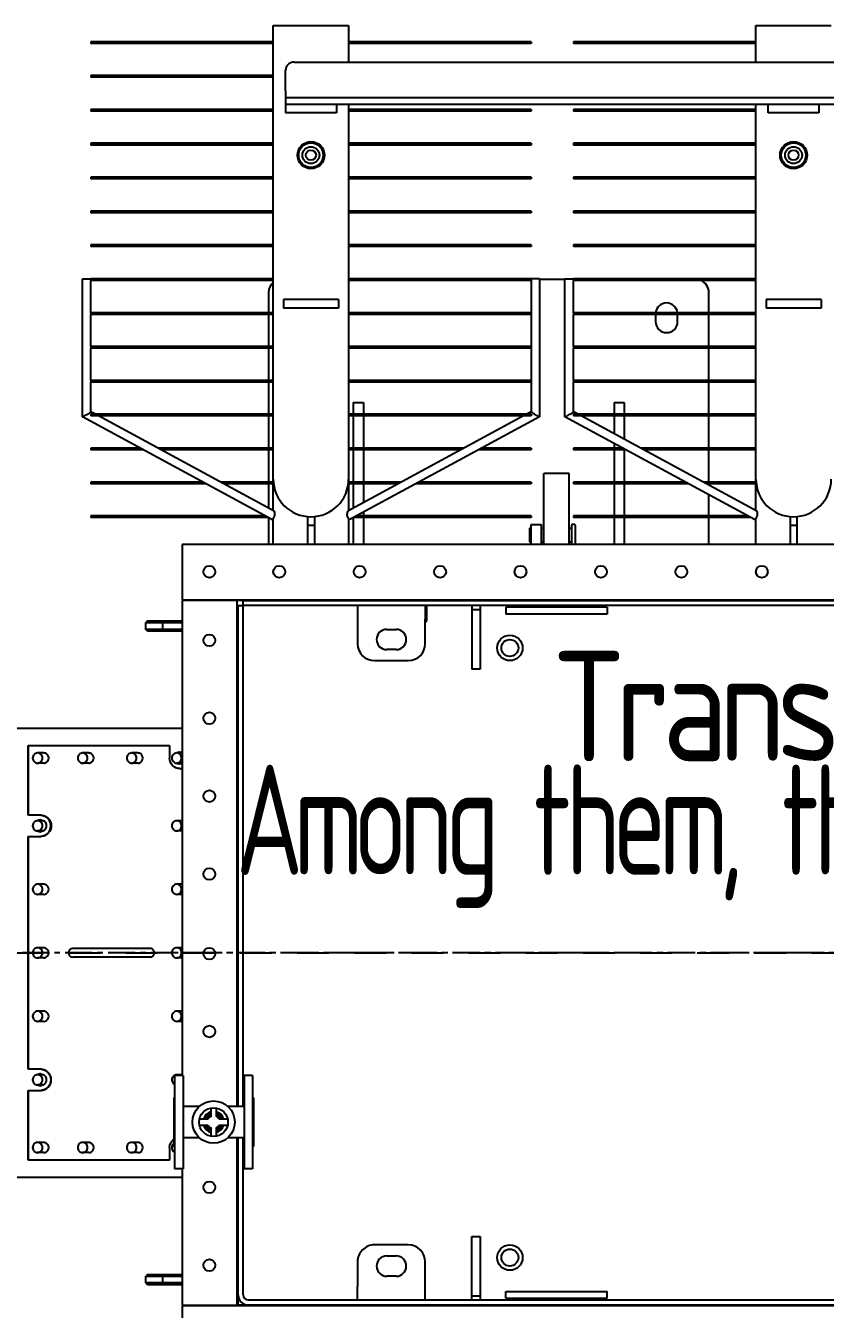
# Model space of a CAD drawing. Extents: x 59521 to 184406, y -1257 to 56672.
# Drawn here: x 72017 to 72962, y 9337 to 10853 of the extents above; entities that cross this region are included whole.
import ezdxf

# ---------------------------------------------------------------- set-up
doc = ezdxf.new("R2010")
doc.units = 0
doc.header["$MEASUREMENT"] = 0
for name, pattern in [('CENTER', [50.8, 31.75, -6.35, 6.35, -6.35]), ('JIS_02_0.7', [1.35, 0.75, -0.6]), ('PHANTOM', [63.5, 31.75, -6.35, 6.35, -6.35, 6.35, -6.35])]:
    doc.linetypes.add(name, pattern=pattern)
doc.layers.get('0').update_dxf_attribs({"linetype": 'CONTINUOUS'})
for name, color, linetype in [('03-JI-ZHUN-XIAN', 7, 'CONTINUOUS'), ('05-JI-ZHUN-ZHOU', 7, 'CONTINUOUS'), ('2', 4, 'CENTER'), ('DEFAULT_3', 7, 'PHANTOM')]:
    doc.layers.add(name, color=color, linetype=linetype)
doc.styles.add('GB', font='gbenor.shx', dxfattribs={"bigfont": 'gbcbig.shx'})

# ---------------------------------------------------------------- blocks, each defined once
blk = doc.blocks.new('hu88')
at = {"color": 87, "linetype": 'Continuous'}
for p, q in [((1624.1, -28.6), (1624.1, 36.4)), ((-209.8, -28.6), (1624.1, -28.6)), ((982.1, -28.6), (982.1, -29.6)), ((1167.1, -29.6), (1167.1, -28.6)), ((1197.1, -28.6), (1197.1, -29.6)), ((1397.1, -28.6), (1397.1, -29.6)), ((1547.1, -28.6), (1547.1, -29.6)), ((1624.1, -29.6), (1559.1, -29.6)), ((1559.1, -29.6), (1559.1, -227.1)), ((1577.1, -29.6), (1577.1, -28.6)), ((1624.1, -190.6), (1624.1, -29.6)), ((1122.1, -37.6), (1122.1, -45.6)), ((1242.1, -37.6), (1122.1, -37.6)), ((1242.1, -37.6), (1242.1, -45.6)), ((1272.1, -110.6), (1272.1, -35.6)), ((1282.1, -40.6), (1272.1, -40.6)), ((1282.1, -35.6), (1282.1, -110.6)), ((1242.1, -45.6), (1122.1, -45.6)), ((1337.1, -51.6), (1337.1, -80.6)), ((1417.1, -80.6), (1417.1, -51.6)), ((1558.1, -53.6), (1559.1, -53.6)), ((1624.1, -53.6), (1665.1, -53.6)), ((1624.1, -55.6), (1667.1, -55.6)), ((1649.1, -53.6), (1647.1, -55.6)), ((1647.1, -55.6), (1647.1, -63.6)), ((1665.1, -53.6), (1667.1, -55.6)), ((1667.1, -55.6), (1667.1, -63.6)), ((1667.1, -63.6), (1624.1, -63.6)), ((1665.1, -65.6), (1624.1, -65.6)), ((1649.1, -65.6), (1647.1, -63.6)), ((1665.1, -65.6), (1667.1, -63.6)), ((1357.1, -100.6), (1397.1, -100.6)), ((1282.1, -110.6), (1272.1, -110.6)), ((1541.1, -190.6), (1551.1, -190.6)), ((1541.1, -300.6), (1541.1, -190.6)), ((1551.1, -300.6), (1551.1, -190.6)), ((1623.1, -190.6), (1633.1, -190.6)), ((1623.1, -300.6), (1623.1, -190.6)), ((1633.1, -300.6), (1633.1, -190.6)), ((1639.1, -215.6), (1639.1, -200.6)), ((1676.4, -209.6), (1683.8, -209.6)), ((1734.5, -209.6), (1741.8, -209.6)), ((1787.7, -209.6), (1795, -209.6)), ((1540.1, -217.1), (1541.1, -216.1)), ((1540.1, -274.1), (1540.1, -217.1)), ((1551.1, -227.1), (1570.3, -227.1)), ((1603.9, -227.1), (1623.1, -227.1)), ((1633.1, -216.1), (1634.1, -217.1)), ((1634.1, -274.1), (1634.1, -217.1)), ((1676.4, -221.6), (1683.8, -221.6)), ((1734.5, -221.6), (1741.8, -221.6)), ((1787.7, -221.6), (1795, -221.6)), ((1570.6, -241.6), (1580.8, -241.6)), ((1584.1, -238.7), (1584.1, -228.8)), ((1590.1, -228.8), (1590.1, -238.7)), ((1593.4, -241.6), (1603.6, -241.6)), ((1580.8, -249.6), (1570.6, -249.6)), ((1584.1, -262.3), (1584.1, -252.4)), ((1590.1, -252.4), (1590.1, -262.3)), ((1603.6, -249.6), (1593.4, -249.6)), ((1551.1, -264.1), (1570.3, -264.1)), ((1559.1, -264.1), (1559.1, -861.6)), ((1603.9, -264.1), (1623.1, -264.1)), ((1540.1, -274.1), (1541.1, -275.1)), ((1633.1, -275.1), (1634.1, -274.1)), ((1806, -283.1), (1791.5, -283.1)), ((1541.1, -300.6), (1551.1, -300.6)), ((1623.1, -300.6), (1633.1, -300.6)), ((1624.1, -861.6), (1624.1, -300.6)), ((1624.1, -301.6), (1630.6, -301.6)), ((1788, -289.6), (1795, -289.6)), ((1788, -301.6), (1795, -301.6)), ((1791.5, -308.1), (1806, -308.1)), ((1624.1, -364.6), (1630.6, -364.6)), ((1624.1, -376.6), (1630.6, -376.6)), ((1787.7, -364.6), (1795, -364.6)), ((1787.7, -376.6), (1795, -376.6)), ((1624.1, -439.6), (1630.6, -439.6)), ((1787.7, -439.6), (1795, -439.6)), ((1624.1, -451.6), (1630.6, -451.6)), ((1661.9, -440.6), (1753.4, -440.6)), ((1661.9, -450.6), (1753.4, -450.6)), ((1787.7, -451.6), (1795, -451.6)), ((1624.1, -514.6), (1630.6, -514.6)), ((1787.7, -514.6), (1795, -514.6)), ((1624.1, -526.6), (1630.6, -526.6)), ((1787.7, -526.6), (1795, -526.6)), ((1624.1, -589.6), (1630.6, -589.6)), ((1788, -589.6), (1795, -589.6)), ((1806, -583.1), (1791.5, -583.1)), ((1624.1, -601.6), (1630.6, -601.6)), ((1788, -601.6), (1795, -601.6)), ((1791.5, -608.1), (1806, -608.1)), ((1624.1, -669.6), (1630.6, -669.6)), ((1624.1, -681.6), (1630.6, -681.6)), ((1639.1, -690.6), (1639.1, -675.6)), ((1676.4, -669.6), (1683.8, -669.6)), ((1676.4, -681.6), (1683.8, -681.6)), ((1734.5, -669.6), (1741.8, -669.6)), ((1734.5, -681.6), (1741.8, -681.6)), ((1787.7, -669.6), (1795, -669.6)), ((1787.7, -681.6), (1795, -681.6)), ((1272.1, -780.6), (1282.1, -780.6)), ((1272.1, -855.6), (1272.1, -780.6)), ((1282.1, -855.6), (1282.1, -780.6)), ((1397.1, -790.6), (1357.1, -790.6)), ((1337.1, -810.6), (1337.1, -839.6)), ((1417.1, -839.6), (1417.1, -810.6)), ((1624.1, -825.6), (1665.1, -825.6)), ((1624.1, -827.6), (1667.1, -827.6)), ((1649.1, -825.6), (1647.1, -827.6)), ((1647.1, -827.6), (1647.1, -835.6)), ((1665.1, -825.6), (1667.1, -827.6)), ((1667.1, -827.6), (1667.1, -835.6)), ((1122.1, -845.6), (1242.1, -845.6)), ((1122.1, -853.6), (1122.1, -845.6)), ((1242.1, -853.6), (1242.1, -845.6)), ((1336.6, -836.6), (1335.1, -838.1)), ((1335.1, -838.1), (1337.1, -838.1)), ((1335.1, -838.1), (1335.1, -854.1)), ((1336.6, -836.6), (1337.1, -836.6)), ((1559.1, -837.6), (1558.1, -837.6)), ((1667.1, -835.6), (1624.1, -835.6)), ((1665.1, -837.6), (1624.1, -837.6)), ((1649.1, -837.6), (1647.1, -835.6)), ((1665.1, -837.6), (1667.1, -835.6)), ((1624.1, -862.6), (648.9, -862.6)), ((977.1, -862.6), (977.1, -861.6)), ((1122.1, -853.6), (1242.1, -853.6)), ((1167.1, -862.6), (1167.1, -861.6)), ((1197.1, -861.6), (1197.1, -862.6)), ((1272.1, -850.6), (1282.1, -850.6)), ((1337.1, -854.1), (1335.1, -854.1)), ((1336.6, -855.6), (1335.1, -854.1)), ((1397.1, -862.6), (1397.1, -861.6)), ((1547.1, -862.6), (1547.1, -861.6)), ((1552.1, -855.6), (1552.1, -861.6)), ((1552.1, -861.6), (1624.1, -861.6)), ((1559.1, -855.6), (1558.1, -855.6)), ((1577.1, -862.6), (1577.1, -861.6)), ((1624.1, -927.6), (1624.1, -862.6)), ((-499.9, -927.6), (1624.1, -927.6)), ((898.1, -960.6), (898.1, -927.6)), ((906.1, -960.6), (906.1, -927.6)), ((946.6, -927.6), (946.6, -958.6)), ((1002.1, -927.6), (1002.1, -959.6)), ((1102.1, -959.6), (1102.1, -927.6)), ((1114.1, -959.6), (1114.1, -927.6)), ((1160.1, -950.6), (1160.1, -927.6)), ((1164.1, -927.6), (1164.1, -950.6)), ((1167.1, -931.1), (1164.1, -931.1)), ((1167.1, -927.6), (1167.1, -1011.6)), ((1197.1, -927.6), (1197.1, -1011.6)), ((1200.1, -931.1), (1197.1, -931.1)), ((1200.1, -951.6), (1200.1, -927.6)), ((1212.1, -927.6), (1212.1, -951.6)), ((1214.1, -931.1), (1212.1, -931.1)), ((1214.1, -947.1), (1214.1, -931.1)), ((1410.1, -959.6), (1410.1, -927.6)), ((1422.1, -959.3), (1422.1, -927.6)), ((1427.6, -958.6), (1427.6, -927.6)), ((1468.1, -960.6), (1468.1, -927.6)), ((1476.1, -960.6), (1476.1, -927.6)), ((1516.6, -927.6), (1516.6, -958.6)), ((1522.1, -959.6), (1522.1, -927.6)), ((906.1, -950.6), (898.1, -950.6)), ((1161.1, -951.6), (1163.1, -951.6)), ((1167.1, -947.1), (1164.1, -947.1)), ((1200.1, -947.1), (1197.1, -947.1)), ((1212.1, -951.6), (1200.1, -951.6)), ((1214.1, -947.1), (1212.1, -947.1)), ((1476.1, -950.6), (1468.1, -950.6)), ((945.7, -967.2), (1153, -1079.6)), ((946.6, -967.7), (946.6, -1447.6)), ((948.2, -957.2), (948.1, -957.1)), ((948.2, -957.2), (1172.1, -1078.6)), ((952.6, -959.6), (1162.1, -959.6)), ((956.3, -961.6), (1162.1, -961.6)), ((1002.1, -961.6), (1002.1, -986.4)), ((1102.1, -999.6), (1102.1, -961.6)), ((1114.1, -999.6), (1114.1, -961.6)), ((1162.1, -961.6), (1162.1, -959.6)), ((1202.1, -1078.6), (1426, -957.2)), ((1212.1, -959.6), (1421.6, -959.6)), ((1212.1, -961.6), (1212.1, -959.6)), ((1212.1, -961.6), (1417.9, -961.6)), ((1221.2, -1079.6), (1428.5, -967.2)), ((1410.1, -965.8), (1410.1, -961.6)), ((1426, -957.2), (1426.1, -957.1)), ((1427.6, -1447.6), (1427.6, -967.7)), ((1515.7, -967.2), (1723, -1079.6)), ((1516.6, -967.7), (1516.6, -1540.6)), ((1518.2, -957.2), (1518.1, -957.1)), ((1518.2, -957.2), (1742.1, -1078.6)), ((1522.6, -959.6), (1732.1, -959.6)), ((1526.3, -961.6), (1732.1, -961.6)), ((1732.1, -961.6), (1732.1, -959.6)), ((1410.1, -999.6), (1410.1, -977.2)), ((1422.1, -999.6), (1422.1, -970.7)), ((1522.1, -999.6), (1522.1, -970.7)), ((946.6, -999.6), (1005.4, -999.6)), ((1002.1, -997.8), (1002.1, -999.6)), ((1026.4, -999.6), (1162.1, -999.6)), ((1162.1, -1001.6), (1162.1, -999.6)), ((1212.1, -999.6), (1347.8, -999.6)), ((1212.1, -1001.6), (1212.1, -999.6)), ((1368.8, -999.6), (1427.6, -999.6)), ((1516.6, -999.6), (1575.4, -999.6)), ((1596.4, -999.6), (1732.1, -999.6)), ((1732.1, -1001.6), (1732.1, -999.6)), ((946.6, -1001.6), (1009.1, -1001.6)), ((1002.1, -1001.6), (1002.1, -1039.6)), ((1030.1, -1001.6), (1162.1, -1001.6)), ((1102.1, -1039.6), (1102.1, -1001.6)), ((1114.1, -1039.6), (1114.1, -1001.6)), ((1167.1, -1011.6), (1197.1, -1011.6)), ((1212.1, -1001.6), (1344.1, -1001.6)), ((1365.1, -1001.6), (1427.6, -1001.6)), ((1410.1, -1039.6), (1410.1, -1001.6)), ((1422.1, -1039.6), (1422.1, -1001.6)), ((1516.6, -1001.6), (1579.1, -1001.6)), ((1522.1, -1039.6), (1522.1, -1001.6)), ((1600.1, -1001.6), (1732.1, -1001.6)), ((946.6, -1039.6), (1079.2, -1039.6)), ((946.6, -1041.6), (1082.9, -1041.6)), ((1002.1, -1041.6), (1002.1, -1079.6)), ((1100.2, -1039.6), (1162.1, -1039.6)), ((1103.8, -1041.6), (1162.1, -1041.6)), ((1114.1, -1047.1), (1114.1, -1041.6)), ((1162.1, -1041.6), (1162.1, -1039.6)), ((1212.1, -1039.6), (1274, -1039.6)), ((1212.1, -1041.6), (1212.1, -1039.6)), ((1212.1, -1041.6), (1270.3, -1041.6)), ((1291.3, -1041.6), (1427.6, -1041.6)), ((1295, -1039.6), (1427.6, -1039.6)), ((1410.1, -1079.6), (1410.1, -1041.6)), ((1422.1, -1079.6), (1422.1, -1041.6)), ((1516.6, -1039.6), (1649.2, -1039.6)), ((1516.6, -1041.6), (1652.9, -1041.6)), ((1522.1, -1079.6), (1522.1, -1041.6)), ((1670.2, -1039.6), (1732.1, -1039.6)), ((1673.8, -1041.6), (1732.1, -1041.6)), ((1732.1, -1041.6), (1732.1, -1039.6)), ((1102.1, -1079.6), (1102.1, -1052)), ((1114.1, -1079.6), (1114.1, -1058.5)), ((946.6, -1079.6), (1162.1, -1079.6)), ((946.6, -1081.6), (1162.1, -1081.6)), ((1002.1, -1081.6), (1002.1, -1119.6)), ((1102.1, -1095.6), (1102.1, -1081.6)), ((1114.1, -1095.6), (1114.1, -1081.6)), ((1156.6, -1081.6), (1162.2, -1084.5)), ((1162.1, -1081.6), (1162.1, -1079.6)), ((1162.1, -1084.5), (1162.1, -1119.6)), ((1172.1, -1078.6), (1172, -1078.5)), ((1172.1, -1078.6), (1172.1, -1241.6)), ((1202.1, -1078.6), (1202.1, -1078.5)), ((1202.1, -1241.6), (1202.1, -1078.6)), ((1212, -1084.5), (1217.5, -1081.6)), ((1212.1, -1079.6), (1427.6, -1079.6)), ((1212.1, -1081.6), (1212.1, -1079.6)), ((1212.1, -1081.6), (1427.6, -1081.6)), ((1212.1, -1119.6), (1212.1, -1084.5)), ((1410.1, -1095.6), (1410.1, -1081.6)), ((1422.1, -1095.6), (1422.1, -1081.6)), ((1516.6, -1079.6), (1732.1, -1079.6)), ((1516.6, -1081.6), (1732.1, -1081.6)), ((1522.1, -1119.6), (1522.1, -1081.6)), ((1726.6, -1081.6), (1732.2, -1084.5)), ((1732.1, -1081.6), (1732.1, -1079.6)), ((1732.1, -1084.5), (1732.1, -1119.6)), ((1742.1, -1078.6), (1742, -1078.5)), ((1742.1, -1078.6), (1742.1, -1241.6)), ((1114.1, -1095.6), (1102.1, -1095.6)), ((1422.1, -1095.6), (1410.1, -1095.6)), ((946.6, -1119.6), (1162.1, -1119.6)), ((946.6, -1121.6), (1162.1, -1121.6)), ((1002.1, -1121.6), (1002.1, -1159.6)), ((1162.1, -1121.6), (1162.1, -1119.6)), ((1162.1, -1121.6), (1162.1, -1159.6)), ((1212.1, -1119.6), (1427.6, -1119.6)), ((1212.1, -1121.6), (1212.1, -1119.6)), ((1212.1, -1121.6), (1427.6, -1121.6)), ((1212.1, -1159.6), (1212.1, -1121.6)), ((1516.6, -1119.6), (1732.1, -1119.6)), ((1516.6, -1121.6), (1732.1, -1121.6)), ((1522.1, -1159.6), (1522.1, -1121.6)), ((1732.1, -1121.6), (1732.1, -1119.6)), ((1732.1, -1121.6), (1732.1, -1159.6)), ((946.6, -1159.6), (1162.1, -1159.6)), ((946.6, -1161.6), (1162.1, -1161.6)), ((1002.1, -1161.6), (1002.1, -1199.6)), ((1162.1, -1161.6), (1162.1, -1159.6)), ((1162.1, -1161.6), (1162.1, -1199.6)), ((1212.1, -1159.6), (1427.6, -1159.6)), ((1212.1, -1161.6), (1212.1, -1159.6)), ((1212.1, -1161.6), (1427.6, -1161.6)), ((1212.1, -1199.6), (1212.1, -1161.6)), ((1516.6, -1159.6), (1732.1, -1159.6)), ((1516.6, -1161.6), (1732.1, -1161.6)), ((1522.1, -1199.6), (1522.1, -1161.6)), ((1732.1, -1161.6), (1732.1, -1159.6)), ((1732.1, -1161.6), (1732.1, -1199.6)), ((1039.1, -1191.1), (1039.1, -1199.6)), ((1065.1, -1199.6), (1065.1, -1191.1)), ((869.6, -1207.1), (934.6, -1207.1)), ((869.6, -1217.1), (869.6, -1207.1)), ((934.6, -1217.1), (934.6, -1207.1)), ((946.6, -1199.6), (1162.1, -1199.6)), ((946.6, -1201.6), (1162.1, -1201.6)), ((1002.1, -1201.6), (1002.1, -1225.6)), ((1162.1, -1201.6), (1162.1, -1199.6)), ((1162.1, -1201.6), (1162.1, -1239.6)), ((1212.1, -1199.6), (1427.6, -1199.6)), ((1212.1, -1201.6), (1212.1, -1199.6)), ((1212.1, -1201.6), (1427.6, -1201.6)), ((1212.1, -1239.6), (1212.1, -1201.6)), ((1439.6, -1207.1), (1504.6, -1207.1)), ((1439.6, -1217.1), (1439.6, -1207.1)), ((1504.6, -1217.1), (1504.6, -1207.1)), ((1516.6, -1199.6), (1732.1, -1199.6)), ((1516.6, -1201.6), (1732.1, -1201.6)), ((1522.1, -1225.6), (1522.1, -1201.6)), ((1732.1, -1201.6), (1732.1, -1199.6)), ((1732.1, -1201.6), (1732.1, -1239.6)), ((869.6, -1217.1), (934.6, -1217.1)), ((1439.6, -1217.1), (1504.6, -1217.1)), ((946.6, -1239.6), (1162.1, -1239.6)), ((946.6, -1241.6), (1162.1, -1241.6)), ((1162.1, -1241.6), (1162.1, -1239.6)), ((1172.1, -1241.6), (1162.1, -1241.6)), ((1172, -1240.6), (1202.1, -1240.6)), ((1202.1, -1241.6), (1212, -1241.6)), ((1212.1, -1239.6), (1427.6, -1239.6)), ((1212.1, -1241.6), (1212.1, -1239.6)), ((1212.1, -1241.6), (1427.6, -1241.6)), ((1516.6, -1239.6), (1732.1, -1239.6)), ((1516.6, -1241.6), (1732.1, -1241.6)), ((1732.1, -1241.6), (1732.1, -1239.6)), ((1742.1, -1241.6), (1732.1, -1241.6)), ((946.6, -1279.6), (1162.1, -1279.6)), ((946.6, -1281.6), (1162.1, -1281.6)), ((1162.1, -1281.6), (1162.1, -1279.6)), ((1212.1, -1279.6), (1427.6, -1279.6)), ((1212.1, -1281.6), (1212.1, -1279.6)), ((1212.1, -1281.6), (1427.6, -1281.6)), ((1516.6, -1279.6), (1732.1, -1279.6)), ((1516.6, -1281.6), (1732.1, -1281.6)), ((1732.1, -1281.6), (1732.1, -1279.6)), ((946.6, -1319.6), (1162.1, -1319.6)), ((946.6, -1321.6), (1162.1, -1321.6)), ((1162.1, -1321.6), (1162.1, -1319.6)), ((1212.1, -1319.6), (1427.6, -1319.6)), ((1212.1, -1321.6), (1212.1, -1319.6)), ((1212.1, -1321.6), (1427.6, -1321.6)), ((1516.6, -1319.6), (1732.1, -1319.6)), ((1516.6, -1321.6), (1732.1, -1321.6)), ((1732.1, -1321.6), (1732.1, -1319.6)), ((946.6, -1359.6), (1162.1, -1359.6)), ((946.6, -1361.6), (1162.1, -1361.6)), ((1162.1, -1361.6), (1162.1, -1359.6)), ((1212.1, -1359.6), (1427.6, -1359.6)), ((1212.1, -1361.6), (1212.1, -1359.6)), ((1212.1, -1361.6), (1427.6, -1361.6)), ((1516.6, -1359.6), (1732.1, -1359.6)), ((1516.6, -1361.6), (1732.1, -1361.6)), ((1732.1, -1361.6), (1732.1, -1359.6)), ((946.6, -1399.6), (1162.1, -1399.6)), ((946.6, -1401.6), (1162.1, -1401.6)), ((1162.1, -1401.6), (1162.1, -1399.6)), ((1212.1, -1399.6), (1427.6, -1399.6)), ((1212.1, -1401.6), (1212.1, -1399.6)), ((1212.1, -1401.6), (1427.6, -1401.6)), ((1516.6, -1399.6), (1732.1, -1399.6)), ((1516.6, -1401.6), (1732.1, -1401.6)), ((1732.1, -1401.6), (1732.1, -1399.6)), ((872.1, -1437.6), (932.1, -1437.6)), ((872.1, -1447.6), (872.1, -1437.6)), ((932.1, -1437.6), (932.1, -1447.6)), ((946.6, -1439.6), (1162.1, -1439.6)), ((1162.1, -1441.6), (1162.1, -1439.6)), ((1212.1, -1439.6), (1427.6, -1439.6)), ((1212.1, -1441.6), (1212.1, -1439.6)), ((1442.1, -1437.6), (1502.1, -1437.6)), ((1442.1, -1447.6), (1442.1, -1437.6)), ((1502.1, -1455.6), (1502.1, -1437.6)), ((1516.6, -1439.6), (1732.1, -1439.6)), ((1732.1, -1441.6), (1732.1, -1439.6)), ((362.1, -1447.6), (1502.1, -1447.6)), ((946.6, -1441.6), (1162.1, -1441.6)), ((1212.1, -1441.6), (1427.6, -1441.6)), ((1516.6, -1441.6), (1732.1, -1441.6)), ((1502.1, -1455.6), (362.1, -1455.6)), ((1502.1, -1463.6), (1502.1, -1487.6)), ((1516.6, -1479.6), (1732.1, -1479.6)), ((1516.6, -1481.6), (1732.1, -1481.6)), ((1732.1, -1481.6), (1732.1, -1479.6)), ((1492.1, -1497.6), (372.1, -1497.6)), ((946.6, -1497.6), (946.6, -1540.6)), ((1427.6, -1540.6), (1427.6, -1497.6)), ((946.6, -1519.6), (1162.1, -1519.6)), ((946.6, -1521.6), (1162.1, -1521.6)), ((1162.1, -1521.6), (1162.1, -1519.6)), ((1212.1, -1519.6), (1427.6, -1519.6)), ((1212.1, -1521.6), (1212.1, -1519.6)), ((1212.1, -1521.6), (1427.6, -1521.6)), ((1516.6, -1519.6), (1732.1, -1519.6)), ((1516.6, -1521.6), (1732.1, -1521.6)), ((1732.1, -1521.6), (1732.1, -1519.6)), ((946.6, -1540.6), (857.6, -1540.6)), ((1516.6, -1540.6), (1427.6, -1540.6))]:
    blk.add_line(p, q, dxfattribs=at)
for centre, radius in [((1237.1, -85.6), 15), ((1237.1, -85.6), 10), ((1592.1, -76.6), 7), ((1592.1, -168.6), 7), ((1587.1, -245.6), 25), ((1587.1, -245.6), 17), ((1592.1, -352.6), 7), ((1592.1, -444.6), 7), ((1592.1, -538.6), 7), ((1592.1, -630.6), 7), ((1592.1, -722.6), 7), ((1237.1, -805.6), 15), ((1237.1, -805.6), 10), ((1592.1, -814.6), 7), ((939.6, -895.6), 7), ((1034.6, -895.6), 7), ((1129.6, -895.6), 7), ((1224.6, -895.6), 7), ((1319.6, -895.6), 7), ((1414.6, -895.6), 7), ((1509.6, -895.6), 7), ((1592.1, -895.6), 7), ((902.1, -1387.6), 16), ((902.1, -1387.6), 14.5), ((902.1, -1387.6), 10), ((1472.1, -1387.6), 16), ((1472.1, -1387.6), 14.5), ((1472.1, -1387.6), 10), ((902.1, -1387.6), 6), ((1472.1, -1387.6), 6)]:
    blk.add_circle(centre, radius, dxfattribs=at)
for centre, radius, start, end in [((1357.1, -80.6), 20, 180, 270), ((1397.1, -80.6), 20, 270, 0), ((1676.4, -215.2), 5.67, 97.8253, 108.5283), ((1676.4, -215.2), 5.61, 90.0188, 97.8363), ((1734.5, -215.2), 5.67, 97.8253, 108.5283), ((1734.5, -215.2), 5.61, 90.0188, 97.8363), ((1787.7, -215.2), 5.67, 97.8253, 108.5283), ((1787.7, -215.2), 5.61, 90.0188, 97.8363), ((1676.4, -215.9), 5.67, 251.4717, 262.1747), ((1676.4, -215.9), 5.61, 262.1637, 269.9812), ((1734.5, -215.9), 5.67, 251.4717, 262.1747), ((1734.5, -215.9), 5.61, 262.1637, 269.9812), ((1787.7, -215.9), 5.67, 251.4717, 262.1747), ((1787.7, -215.9), 5.61, 262.1637, 269.9812), ((1587.1, -245.6), 12.5, 103.9109, 161.3224), ((1587.1, -245.6), 12, 104.4896, 160.5139), ((1587.1, -245.6), 10.9, 105.9266, 158.5415), ((1587.1, -245.6), 8.97, 109.5545, 153.4928), ((1587.1, -245.6), 7.5, 113.5782, 147.769), ((1587.1, -245.6), 12.5, 18.6776, 76.0891), ((1587.1, -245.6), 12, 19.4861, 75.5104), ((1587.1, -245.6), 10.9, 21.4585, 74.0734), ((1587.1, -245.6), 8.97, 26.5072, 70.4455), ((1587.1, -245.6), 7.5, 32.231, 66.4218), ((1587.1, -245.6), 12.5, 198.6776, 256.0891), ((1587.1, -245.6), 12, 199.4861, 255.5104), ((1587.1, -245.6), 10.9, 201.4585, 254.0734), ((1587.1, -245.6), 8.97, 206.5072, 250.4455), ((1587.1, -245.6), 7.5, 212.231, 246.4218), ((1587.1, -245.6), 12.5, 283.9109, 341.3224), ((1587.1, -245.6), 12, 284.4896, 340.5139), ((1587.1, -245.6), 10.9, 285.9266, 338.5415), ((1587.1, -245.6), 8.97, 289.5545, 333.4928), ((1587.1, -245.6), 7.5, 293.5782, 327.769), ((1791.5, -294.8), 11.7, 90.0169, 97.8269), ((1791.5, -296.3), 11.7, 262.1731, 269.9831), ((1787.7, -370.2), 5.67, 97.8253, 108.5283), ((1787.7, -370.9), 5.67, 251.4717, 262.1747), ((1787.7, -370.2), 5.61, 90.0188, 97.8363), ((1787.7, -370.9), 5.61, 262.1637, 269.9812), ((1787.7, -445.2), 5.67, 97.8253, 108.5283), ((1787.7, -445.2), 5.61, 90.0188, 97.8363), ((1753.6, -445.6), 5, 270, 90), ((1787.7, -445.9), 5.67, 251.4717, 262.1747), ((1787.7, -445.9), 5.61, 262.1637, 269.9812), ((1787.7, -520.2), 5.67, 97.8253, 108.5283), ((1787.7, -520.2), 5.61, 90.0188, 97.8363), ((1787.7, -520.9), 5.67, 251.4717, 262.1747), ((1787.7, -520.9), 5.61, 262.1637, 269.9812), ((1791.5, -594.8), 11.7, 90.0169, 97.8269), ((1791.5, -596.3), 11.7, 262.1731, 269.9831), ((1626.5, -674.8), 11.8, 90.0265, 101.9657), ((1627, -674.8), 11.8, 97.7523, 104.501), ((1627, -674.8), 11.7, 90.0112, 97.753), ((1676.4, -675.2), 5.67, 97.8253, 108.5283), ((1676.4, -675.9), 5.67, 251.4717, 262.1747), ((1676.4, -675.2), 5.61, 90.0188, 97.8363), ((1676.4, -675.9), 5.61, 262.1637, 269.9812), ((1734.5, -675.2), 5.67, 97.8253, 108.5283), ((1734.5, -675.9), 5.67, 251.4717, 262.1747), ((1734.5, -675.2), 5.61, 90.0188, 97.8363), ((1734.5, -675.9), 5.61, 262.1637, 269.9812), ((1787.7, -675.2), 5.67, 97.8253, 108.5283), ((1787.7, -675.9), 5.67, 251.4717, 262.1747), ((1787.7, -675.2), 5.61, 90.0188, 97.8363), ((1787.7, -675.9), 5.61, 262.1637, 269.9812), ((1357.1, -810.6), 20, 90, 180), ((1397.1, -810.6), 20, 0, 90), ((1161.1, -950.6), 1, 180, 270), ((1163.1, -950.6), 1, 270, 0), ((902.1, -1005.1), 44.5, 0, 180), ((1472.1, -1005.1), 44.5, 0, 180), ((1404.5, -974.6), 28.1, 26.447, 28.5423), ((1052.1, -1191.1), 13, 0, 180), ((1052.1, -1200.1), 13, 186.733, 353.267), ((1017.1, -1225.6), 15, 180, 249.3789), ((1507.1, -1225.6), 15, 309.4118, 0), ((1492.1, -1487.6), 10, 270, 0)]:
    blk.add_arc(centre, radius, start, end, dxfattribs=at)
for points, knots in [([(1634.1, -220.3), (1635.6, -219.1), (1637.5, -214.8), (1634.8, -211), (1633.1, -210.1)], [0, 0, 0, 0, 0.501415, 1, 1, 1, 1]), ([(1683.8, -209.6), (1682.3, -209.6), (1679.2, -210.9), (1677.4, -215.6), (1679.2, -220.2), (1682.3, -221.6), (1683.8, -221.6)], [0, 0, 0, 0, 0.247056, 0.5, 0.752944, 1, 1, 1, 1]), ([(1683.8, -221.6), (1685.3, -221.6), (1688.4, -220.2), (1690.2, -215.6), (1688.4, -210.9), (1685.3, -209.6), (1683.8, -209.6)], [0, 0, 0, 0, 0.247056, 0.5, 0.752944, 1, 1, 1, 1]), ([(1741.8, -209.6), (1740.3, -209.6), (1737.2, -210.9), (1735.4, -215.6), (1737.2, -220.2), (1740.3, -221.6), (1741.8, -221.6)], [0, 0, 0, 0, 0.247056, 0.5, 0.752944, 1, 1, 1, 1]), ([(1741.8, -221.6), (1743.3, -221.6), (1746.4, -220.2), (1748.2, -215.6), (1746.4, -210.9), (1743.3, -209.6), (1741.8, -209.6)], [0, 0, 0, 0, 0.247056, 0.5, 0.752944, 1, 1, 1, 1]), ([(1795, -209.6), (1793.5, -209.6), (1790.4, -210.9), (1788.6, -215.6), (1790.4, -220.2), (1793.5, -221.6), (1795, -221.6)], [0, 0, 0, 0, 0.247056, 0.5, 0.752944, 1, 1, 1, 1]), ([(1795, -221.6), (1796.5, -221.6), (1799.6, -220.2), (1801.4, -215.6), (1799.6, -210.9), (1796.5, -209.6), (1795, -209.6)], [0, 0, 0, 0, 0.247056, 0.5, 0.752944, 1, 1, 1, 1]), ([(1791, -283.1), (1787.9, -283.1), (1781.3, -285.9), (1777.6, -295.6), (1781.3, -305.2), (1787.9, -308.1), (1791, -308.1)], [0, 0, 0, 0, 0.247059, 0.5, 0.752941, 1, 1, 1, 1]), ([(1789.9, -307.9), (1787, -307.6), (1781.4, -304.4), (1778.3, -295.6), (1781.4, -286.7), (1787, -283.6), (1789.9, -283.2)], [0, 0, 0, 0, 0.24731, 0.5, 0.75269, 1, 1, 1, 1]), ([(1630.6, -301.6), (1631.9, -301.6), (1634.5, -300.6), (1636.7, -297), (1636.2, -292.8), (1634.3, -290.7), (1633.1, -290.1)], [0, 0, 0, 0, 0.246109, 0.497267, 0.750646, 1, 1, 1, 1]), ([(1795, -289.6), (1793.5, -289.6), (1790.4, -290.9), (1788.6, -295.6), (1790.4, -300.2), (1793.5, -301.6), (1795, -301.6)], [0, 0, 0, 0, 0.247056, 0.5, 0.752944, 1, 1, 1, 1]), ([(1795, -301.6), (1796.5, -301.6), (1799.6, -300.2), (1801.4, -295.6), (1799.6, -290.9), (1796.5, -289.6), (1795, -289.6)], [0, 0, 0, 0, 0.247056, 0.5, 0.752944, 1, 1, 1, 1]), ([(1630.6, -364.6), (1629.1, -364.6), (1626, -365.9), (1624.2, -370.6), (1626, -375.2), (1629.1, -376.6), (1630.6, -376.6)], [0, 0, 0, 0, 0.247056, 0.5, 0.752944, 1, 1, 1, 1]), ([(1630.6, -376.6), (1632.1, -376.6), (1635.2, -375.2), (1637, -370.6), (1635.2, -365.9), (1632.1, -364.6), (1630.6, -364.6)], [0, 0, 0, 0, 0.247056, 0.5, 0.752944, 1, 1, 1, 1]), ([(1795, -364.6), (1793.5, -364.6), (1790.4, -365.9), (1788.6, -370.6), (1790.4, -375.2), (1793.5, -376.6), (1795, -376.6)], [0, 0, 0, 0, 0.247056, 0.5, 0.752944, 1, 1, 1, 1]), ([(1795, -376.6), (1796.5, -376.6), (1799.6, -375.2), (1801.4, -370.6), (1799.6, -365.9), (1796.5, -364.6), (1795, -364.6)], [0, 0, 0, 0, 0.247056, 0.5, 0.752944, 1, 1, 1, 1]), ([(1630.6, -439.6), (1629.1, -439.6), (1626, -440.9), (1624.2, -445.6), (1626, -450.2), (1629.1, -451.6), (1630.6, -451.6)], [0, 0, 0, 0, 0.247056, 0.5, 0.752944, 1, 1, 1, 1]), ([(1630.6, -451.6), (1632.1, -451.6), (1635.2, -450.2), (1637, -445.6), (1635.2, -440.9), (1632.1, -439.6), (1630.6, -439.6)], [0, 0, 0, 0, 0.247056, 0.5, 0.752944, 1, 1, 1, 1]), ([(1795, -439.6), (1793.5, -439.6), (1790.4, -440.9), (1788.6, -445.6), (1790.4, -450.2), (1793.5, -451.6), (1795, -451.6)], [0, 0, 0, 0, 0.247056, 0.5, 0.752944, 1, 1, 1, 1]), ([(1795, -451.6), (1796.5, -451.6), (1799.6, -450.2), (1801.4, -445.6), (1799.6, -440.9), (1796.5, -439.6), (1795, -439.6)], [0, 0, 0, 0, 0.247056, 0.5, 0.752944, 1, 1, 1, 1]), ([(1661.9, -440.6), (1660.7, -440.6), (1658.1, -441.7), (1656.6, -445.6), (1658.1, -449.4), (1660.7, -450.6), (1661.9, -450.6)], [0, 0, 0, 0, 0.24706, 0.500002, 0.752946, 1, 1, 1, 1]), ([(1630.6, -514.6), (1629.1, -514.6), (1626, -515.9), (1624.2, -520.6), (1626, -525.2), (1629.1, -526.6), (1630.6, -526.6)], [0, 0, 0, 0, 0.247056, 0.5, 0.752944, 1, 1, 1, 1]), ([(1630.6, -526.6), (1632.1, -526.6), (1635.2, -525.2), (1637, -520.6), (1635.2, -515.9), (1632.1, -514.6), (1630.6, -514.6)], [0, 0, 0, 0, 0.247056, 0.5, 0.752944, 1, 1, 1, 1]), ([(1795, -514.6), (1793.5, -514.6), (1790.4, -515.9), (1788.6, -520.6), (1790.4, -525.2), (1793.5, -526.6), (1795, -526.6)], [0, 0, 0, 0, 0.247056, 0.5, 0.752944, 1, 1, 1, 1]), ([(1795, -526.6), (1796.5, -526.6), (1799.6, -525.2), (1801.4, -520.6), (1799.6, -515.9), (1796.5, -514.6), (1795, -514.6)], [0, 0, 0, 0, 0.247056, 0.5, 0.752944, 1, 1, 1, 1]), ([(1630.6, -589.6), (1629.1, -589.6), (1626, -590.9), (1624.2, -595.6), (1626, -600.2), (1629.1, -601.6), (1630.6, -601.6)], [0, 0, 0, 0, 0.247056, 0.5, 0.752944, 1, 1, 1, 1]), ([(1630.6, -601.6), (1632.1, -601.6), (1635.2, -600.2), (1637, -595.6), (1635.2, -590.9), (1632.1, -589.6), (1630.6, -589.6)], [0, 0, 0, 0, 0.247056, 0.5, 0.752944, 1, 1, 1, 1]), ([(1791, -608.1), (1787.9, -608.1), (1781.3, -605.2), (1777.6, -595.6), (1781.3, -585.9), (1787.9, -583.1), (1791, -583.1)], [0, 0, 0, 0, 0.247059, 0.5, 0.752941, 1, 1, 1, 1]), ([(1789.9, -583.2), (1787, -583.6), (1781.4, -586.7), (1778.3, -595.6), (1781.4, -604.4), (1787, -607.6), (1789.9, -607.9)], [0, 0, 0, 0, 0.24731, 0.5, 0.75269, 1, 1, 1, 1]), ([(1795, -589.6), (1793.5, -589.6), (1790.4, -590.9), (1788.6, -595.6), (1790.4, -600.2), (1793.5, -601.6), (1795, -601.6)], [0, 0, 0, 0, 0.247056, 0.5, 0.752944, 1, 1, 1, 1]), ([(1795, -601.6), (1796.5, -601.6), (1799.6, -600.2), (1801.4, -595.6), (1799.6, -590.9), (1796.5, -589.6), (1795, -589.6)], [0, 0, 0, 0, 0.247056, 0.5, 0.752944, 1, 1, 1, 1]), ([(1627, -663.1), (1630.1, -663.1), (1636.6, -665.8), (1639.1, -672.4), (1639.1, -675.6)], [0, 0, 0, 0, 0.494118, 1, 1, 1, 1]), ([(1630.6, -669.6), (1629.1, -669.6), (1626, -670.9), (1624.2, -675.6), (1626, -680.2), (1629.1, -681.6), (1630.6, -681.6)], [0, 0, 0, 0, 0.247056, 0.5, 0.752944, 1, 1, 1, 1]), ([(1630.6, -681.6), (1632.1, -681.6), (1635.2, -680.2), (1637, -675.6), (1635.2, -670.9), (1632.1, -669.6), (1630.6, -669.6)], [0, 0, 0, 0, 0.247056, 0.5, 0.752944, 1, 1, 1, 1]), ([(1683.8, -669.6), (1682.3, -669.6), (1679.2, -670.9), (1677.4, -675.6), (1679.2, -680.2), (1682.3, -681.6), (1683.8, -681.6)], [0, 0, 0, 0, 0.247056, 0.5, 0.752944, 1, 1, 1, 1]), ([(1683.8, -681.6), (1685.3, -681.6), (1688.4, -680.2), (1690.2, -675.6), (1688.4, -670.9), (1685.3, -669.6), (1683.8, -669.6)], [0, 0, 0, 0, 0.247056, 0.5, 0.752944, 1, 1, 1, 1]), ([(1741.8, -669.6), (1740.3, -669.6), (1737.2, -670.9), (1735.4, -675.6), (1737.2, -680.2), (1740.3, -681.6), (1741.8, -681.6)], [0, 0, 0, 0, 0.247056, 0.5, 0.752944, 1, 1, 1, 1]), ([(1741.8, -681.6), (1743.3, -681.6), (1746.4, -680.2), (1748.2, -675.6), (1746.4, -670.9), (1743.3, -669.6), (1741.8, -669.6)], [0, 0, 0, 0, 0.247056, 0.5, 0.752944, 1, 1, 1, 1]), ([(1795, -669.6), (1793.5, -669.6), (1790.4, -670.9), (1788.6, -675.6), (1790.4, -680.2), (1793.5, -681.6), (1795, -681.6)], [0, 0, 0, 0, 0.247056, 0.5, 0.752944, 1, 1, 1, 1]), ([(1795, -681.6), (1796.5, -681.6), (1799.6, -680.2), (1801.4, -675.6), (1799.6, -670.9), (1796.5, -669.6), (1795, -669.6)], [0, 0, 0, 0, 0.247056, 0.5, 0.752944, 1, 1, 1, 1]), ([(948.1, -957.1), (947.4, -957.1), (946.2, -959.4), (945.2, -960.9), (944.6, -962.1)], [0, 0, 0, 0, 0.34397, 1, 1, 1, 1]), ([(944.6, -962.1), (944.6, -962.7), (944.8, -964.3), (944.7, -966.6), (945.7, -967.2)], [0, 0, 0, 0, 0.335739, 1, 1, 1, 1]), ([(1426.1, -957.1), (1426.7, -957.1), (1427.7, -959), (1428.6, -960.2), (1429.2, -961.2)], [0, 0, 0, 0, 0.333221, 1, 1, 1, 1]), ([(1428.5, -967.2), (1428.7, -967.1), (1429.4, -965.3), (1429.6, -963.6), (1429.6, -962.1)], [0, 0, 0, 0, 0.13237, 1, 1, 1, 1]), ([(1518.1, -957.1), (1517.4, -957.1), (1516.2, -959.4), (1515.2, -960.9), (1514.6, -962.1)], [0, 0, 0, 0, 0.34397, 1, 1, 1, 1]), ([(1514.6, -962.1), (1514.6, -962.7), (1514.8, -964.3), (1514.7, -966.6), (1515.7, -967.2)], [0, 0, 0, 0, 0.335739, 1, 1, 1, 1]), ([(1162.9, -1083.7), (1162.7, -1083.9), (1162.5, -1084.1), (1162.2, -1084.4), (1162.1, -1084.5)], [0, 0, 0, 0, 0.673504, 1, 1, 1, 1]), ([(1172, -1078.5), (1171.8, -1078.5), (1169.7, -1079.6), (1167.8, -1080.6), (1166.2, -1081.6)], [0, 0, 0, 0, 0.131867, 1, 1, 1, 1]), ([(1202.1, -1078.5), (1202.4, -1078.5), (1204.5, -1079.6), (1206.4, -1080.6), (1208, -1081.6)], [0, 0, 0, 0, 0.131867, 1, 1, 1, 1]), ([(1211.3, -1083.7), (1211.5, -1083.9), (1211.7, -1084.1), (1212, -1084.4), (1212, -1084.5)], [0, 0, 0, 0, 0.673504, 1, 1, 1, 1]), ([(1732.9, -1083.7), (1732.7, -1083.9), (1732.5, -1084.1), (1732.2, -1084.4), (1732.1, -1084.5)], [0, 0, 0, 0, 0.673504, 1, 1, 1, 1]), ([(1742, -1078.5), (1741.8, -1078.5), (1739.7, -1079.6), (1737.8, -1080.6), (1736.2, -1081.6)], [0, 0, 0, 0, 0.131867, 1, 1, 1, 1])]:
    blk.add_open_spline(points, degree=3, knots=knots, dxfattribs=at)
for points in [[(1674.6, -209.8), (1672.4, -210.6), (1668.8, -215.6), (1672.4, -220.5), (1674.6, -221.3)], [(1732.7, -209.8), (1730.5, -210.6), (1726.8, -215.6), (1730.5, -220.5), (1732.7, -221.3)], [(1785.9, -209.8), (1783.7, -210.6), (1780, -215.6), (1783.7, -220.5), (1785.9, -221.3)], [(1639.1, -215.6), (1639.1, -219.3), (1637.1, -223.4), (1634.1, -225.7)], [(1627.4, -300.6), (1628.3, -301.2), (1629.5, -301.6), (1630.6, -301.6)], [(1785.9, -364.8), (1783.7, -365.6), (1780, -370.6), (1783.7, -375.5), (1785.9, -376.3)], [(1785.9, -439.8), (1783.7, -440.6), (1780, -445.6), (1783.7, -450.5), (1785.9, -451.3)], [(1785.9, -514.8), (1783.7, -515.6), (1780, -520.6), (1783.7, -525.5), (1785.9, -526.3)], [(1674.6, -669.8), (1672.4, -670.6), (1668.8, -675.6), (1672.4, -680.5), (1674.6, -681.3)], [(1732.7, -669.8), (1730.5, -670.6), (1726.8, -675.6), (1730.5, -680.5), (1732.7, -681.3)], [(1785.9, -669.8), (1783.7, -670.6), (1780, -675.6), (1783.7, -680.5), (1785.9, -681.3)], [(1166.2, -1081.6), (1165.1, -1082.2), (1164, -1082.9), (1162.9, -1083.7)], [(1208, -1081.6), (1209.1, -1082.2), (1210.2, -1082.9), (1211.3, -1083.7)], [(1736.2, -1081.6), (1735.1, -1082.2), (1734, -1082.9), (1732.9, -1083.7)]]:
    blk.add_open_spline(points, degree=3, dxfattribs=at)
at = {"layer": '03-JI-ZHUN-XIAN', "color": 87, "linetype": 'Continuous'}
for p, q in [((-209.4, -29.6), (1546.1, -29.6)), ((1052.1, -29.6), (1052.1, -28.6)), ((1058.1, -29.6), (1058.1, -28.6)), ((1059.1, -28.6), (1059.1, -29.6)), ((1145.1, -28.6), (1145.1, -29.6)), ((1146.1, -28.6), (1146.1, -29.6)), ((1152.1, -28.6), (1152.1, -29.6)), ((1546.1, -35.6), (-207.8, -35.6)), ((1337.1, -35.6), (1337.1, -51.6)), ((1417.1, -35.6), (1417.1, -51.6)), ((1552.1, -41.6), (1552.1, -227.1)), ((1558.1, -41.6), (1558.1, -227.1)), ((1559.1, -58), (1558.1, -58.5)), ((1371.6, -63.6), (1382.6, -63.6)), ((1382.6, -87.6), (1371.6, -87.6)), ((1822.4, -180.6), (1624.1, -180.6)), ((1639.1, -200.6), (1806, -200.6)), ((1805.5, -200.6), (1805.5, -283.1)), ((1806, -200.6), (1806, -283.1)), ((1552.1, -264.1), (1552.1, -855.6)), ((1558.1, -264.1), (1558.1, -855.6)), ((1805.5, -308.1), (1805.5, -583.1)), ((1806, -308.1), (1806, -583.1)), ((1805.5, -608.1), (1805.5, -690.6)), ((1806, -608.1), (1806, -690.6)), ((1806, -690.6), (1639.1, -690.6)), ((1624.1, -710.6), (1822.4, -710.6)), ((1371.6, -803.6), (1382.6, -803.6)), ((1382.6, -827.6), (1371.6, -827.6)), ((1558.1, -832.6), (1559.1, -833.1)), ((1337.1, -855.6), (1337.1, -839.6)), ((1417.1, -855.6), (1417.1, -839.6)), ((647, -855.6), (1552.1, -855.6)), ((1552.1, -861.6), (648.9, -861.6)), ((1265.1, -862.6), (1265.1, -861.6)), ((1266.1, -861.6), (1266.1, -862.6)), ((1272.1, -861.6), (1272.1, -862.6)), ((1558.1, -855.6), (1552.1, -855.6)), ((1569.7, -862.6), (1569.1, -861.6)), ((1502.1, -1463.6), (1502.1, -1455.6))]:
    blk.add_line(p, q, dxfattribs=at)
for centre, radius, start, end in [((1546.1, -41.6), 12, 0, 90), ((1546.1, -41.6), 6, 0, 90), ((1371.6, -75.6), 12, 90, 270), ((1382.6, -75.6), 12, 270, 90), ((1791.5, -295), 6.42, 90.0025, 92.2734), ((1791.5, -296.1), 6.42, 267.7266, 269.9975), ((1790.9, -295.2), 6.69, 58.6244, 78.0799), ((1790.9, -295.9), 6.69, 281.9201, 301.3756), ((1791.4, -295.2), 6.65, 58.5418, 66.8306), ((1791.4, -295.9), 6.65, 293.1694, 301.4582), ((1791.5, -595), 6.42, 90.0025, 92.2734), ((1790.9, -595.2), 6.69, 58.6244, 78.0799), ((1791.4, -595.2), 6.65, 58.5418, 66.8306), ((1791.5, -596.1), 6.42, 267.7266, 269.9975), ((1790.9, -595.9), 6.69, 281.9201, 301.3756), ((1791.4, -595.9), 6.65, 293.1694, 301.4582), ((1627, -675), 6.42, 90.0025, 92.2734), ((1626.5, -675.2), 6.69, 58.6244, 78.0799), ((1626.5, -675.9), 6.69, 281.9201, 301.3756), ((1627, -675.2), 6.65, 58.5418, 66.8306), ((1627, -675.9), 6.65, 293.1694, 301.4582), ((1627, -676.1), 6.42, 267.7266, 269.9975), ((1371.6, -815.6), 12, 90, 270), ((1382.6, -815.6), 12, 270, 90)]:
    blk.add_arc(centre, radius, start, end, dxfattribs=at)
for points in [[(1791.2, -302.5), (1789.5, -302.5), (1786, -300.9), (1784, -295.6), (1786, -290.3), (1789.5, -288.6), (1791.2, -288.6)], [(1791.2, -602.5), (1789.5, -602.5), (1786, -600.9), (1784, -595.6), (1786, -590.3), (1789.5, -588.6), (1791.2, -588.6)]]:
    blk.add_open_spline(points, degree=3, knots=[0, 0, 0, 0, 0.247148, 0.5, 0.752852, 1, 1, 1, 1], dxfattribs=at)
for points in [[(1791.5, -288.6), (1792.3, -288.6), (1793.2, -288.7), (1794.1, -289.1)], [(1794.1, -302), (1793.2, -302.4), (1792.3, -302.6), (1791.5, -302.6)], [(1791.5, -588.6), (1792.3, -588.6), (1793.2, -588.7), (1794.1, -589.1)], [(1794.1, -602), (1793.2, -602.4), (1792.3, -602.6), (1791.5, -602.6)], [(1624.1, -669.2), (1624.9, -668.8), (1625.8, -668.6), (1626.8, -668.6)], [(1626.8, -682.5), (1625.8, -682.5), (1624.9, -682.3), (1624.1, -681.9)], [(1627, -668.6), (1627.9, -668.6), (1628.8, -668.7), (1629.6, -669.1)], [(1629.6, -682), (1628.8, -682.4), (1627.9, -682.6), (1627, -682.6)]]:
    blk.add_open_spline(points, degree=3, dxfattribs=at)
at = {"layer": '05-JI-ZHUN-ZHOU', "color": 87, "linetype": 'CENTER'}
blk.add_line((562.1, -445.6), (2278.2, -445.6), dxfattribs=at)
at = {"layer": 'DEFAULT_3', "color": 87, "linetype": 'PHANTOM'}
for p, q in [((1547.1, -29.6), (1558.1, -29.6)), ((1558.1, -29.6), (1558.1, -41.6)), ((-315.3, -445.6), (1624.1, -445.6))]:
    blk.add_line(p, q, dxfattribs=at)

msp = doc.modelspace()

# ---------------------------------------------------------------- linework, layer by layer
at = {"layer": '2', "color": 1, "linetype": 'JIS_02_0.7', "ltscale": 50}
msp.add_line((65250.524, 9758.158), (77597.533, 9758.158), dxfattribs=at)

# ---------------------------------------------------------------- block references
at = {"rotation": 180}
msp.add_blockref('hu88', (73826.333, 9312.606), dxfattribs=at)

# ---------------------------------------------------------------- texts
at = {"color": 1, "lineweight": 15, "char_height": 130, "attachment_point": 7, "style": 'GB'}
for s, insert, width in [('{\\T0.8;Transformer 10.8T}', (72638.939, 9984.486), 1313.21463), ('{\\W0.8;\\T0.8;Among them, the total oil volume is 2.3T}', (72265.545, 9811.088), 2265.98891)]:
    msp.add_mtext(s, dxfattribs=dict(at, insert=insert, width=width))

doc.saveas('drawing.dxf')
